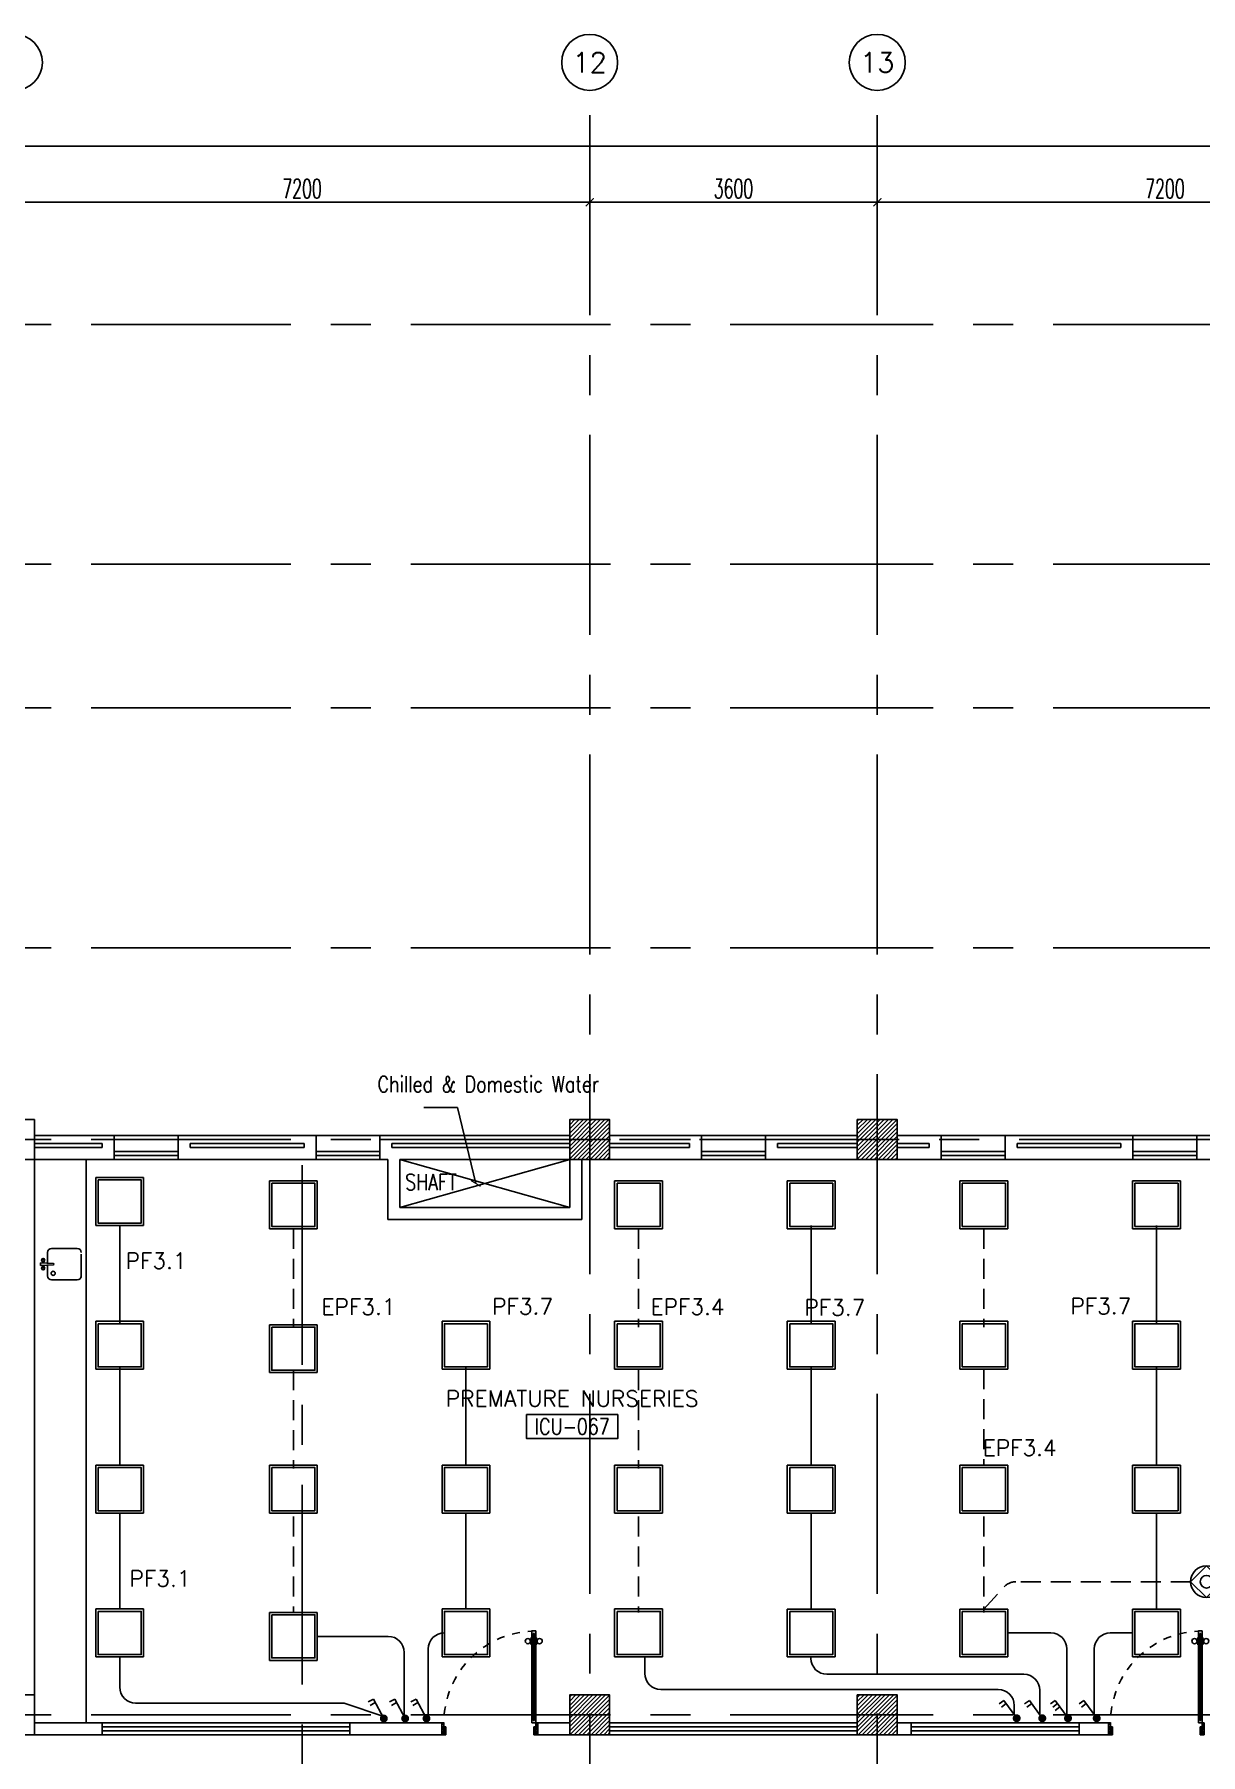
# Model space of a CAD drawing. Extents: x -0.3 to 91.9, y -1.1 to 78.4.
# Drawn here: x 59.64 to 74.24, y 56.87 to 78.4 of the extents above; entities that cross this region are included whole.
import ezdxf
from ezdxf.enums import TextEntityAlignment as Align

# ---------------------------------------------------------------- set-up
doc = ezdxf.new("R2010")
doc.units = 0
doc.header["$MEASUREMENT"] = 0
doc.header["$PDMODE"] = 34
for name, pattern in [('CENTER2', [1.125, 0.75, -0.125, 0.125, -0.125]), ('CENTERX2', [4, 2.5, -0.5, 0.5, -0.5]), ('HIDDEN', [0.375, 0.25, -0.125])]:
    doc.linetypes.add(name, pattern=pattern)
doc.layers.get('0').update_dxf_attribs({"linetype": 'CONTINUOUS'})
doc.layers.get('DEFPOINTS').update_dxf_attribs({"linetype": 'CONTINUOUS'})
for name, color, linetype in [('AX-CR', 11, 'CONTINUOUS'), ('AX-DIM', 11, 'CONTINUOUS'), ('AX-TXT', 2, 'CONTINUOUS'), ('AXES', 11, 'CENTERX2'), ('COL', 11, 'CONTINUOUS'), ('DOOR', 7, 'CONTINUOUS'), ('E-CLINE', 4, 'CONTINUOUS'), ('E-HLINE', 4, 'HIDDEN'), ('E-LEGEND', 4, 'CONTINUOUS'), ('E-LITE', 4, 'CONTINUOUS'), ('E-SWITCH', 4, 'CONTINUOUS'), ('E-TEXT', 4, 'CONTINUOUS'), ('HAT', 11, 'CONTINUOUS'), ('INSUL', 11, 'CONTINUOUS'), ('NON-MEDICAL', 11, 'CONTINUOUS'), ('RM-BOX', 11, 'CONTINUOUS'), ('RM-NAME', 11, 'CONTINUOUS'), ('RM-NO', 11, 'CONTINUOUS'), ('SHAFT', 11, 'CONTINUOUS'), ('SHAFTS', 11, 'CONTINUOUS'), ('WALL', 11, 'CONTINUOUS'), ('WIN', 7, 'CONTINUOUS')]:
    doc.layers.add(name, color=color, linetype=linetype)
doc.styles.add('ROMANS', font='ROMANS.shx', dxfattribs={"width": 0.6})
doc.dimstyles.new('STANDARD in', dxfattribs={"dimtxt": 0.24, "dimasz": 0.1, "dimexe": 0.07, "dimexo": 0.05, "dimgap": 0.05, "dimtad": 1, "dimdec": 0, "dimlfac": 1000, "dimzin": 0, "dimdsep": 46, "dimtxsty": 'ROMANS', "dimblk": 'ARCHTICK', "dimcen": 0.05, "dimdle": 0.05, "dimclrd": 7, "dimclre": 7, "dimclrt": 2, "dimadec": 0, "dimazin": 0, "dimtfac": 1, "dimtdec": 0, "dimtmove": 2, "dimatfit": 3, "dimldrblk": 'ARCHTICK', "dimfxl": 0, "dimtolj": 1, "dimtzin": 0, "dimarcsym": 0})

# ---------------------------------------------------------------- blocks, each defined once
blk = doc.blocks.new('*X65')
at = {"color": 0}
for p, q in [((84179, 169934), (84635, 170390)), ((84179, 169987), (84582, 170390)), ((84179, 170040), (84529, 170390)), ((84179, 170093), (84476, 170390)), ((84179, 170146), (84423, 170390)), ((84179, 170199), (84370, 170390)), ((84179, 170252), (84317, 170390)), ((84179, 170305), (84264, 170390)), ((84179, 170358), (84211, 170390)), ((84188, 169890), (84679, 170381)), ((84241, 169890), (84679, 170328)), ((84294, 169890), (84679, 170274)), ((84347, 169890), (84679, 170221)), ((84401, 169890), (84679, 170168)), ((84454, 169890), (84679, 170115)), ((84507, 169890), (84679, 170062)), ((84560, 169890), (84679, 170009)), ((84613, 169890), (84679, 169956)), ((84666, 169890), (84679, 169903))]:
    blk.add_line(p, q, dxfattribs=at)
blk = doc.blocks.new('*X64')
at = {"color": 0}
for p, q in [((80579, 169940), (81029, 170390)), ((80579, 169993), (80976, 170390)), ((80579, 170046), (80923, 170390)), ((80579, 170099), (80870, 170390)), ((80579, 170152), (80817, 170390)), ((80579, 170205), (80764, 170390)), ((80579, 170258), (80711, 170390)), ((80579, 170311), (80658, 170390)), ((80579, 170364), (80605, 170390)), ((80582, 169890), (81079, 170387)), ((80635, 169890), (81079, 170334)), ((80688, 169890), (81079, 170281)), ((80741, 169890), (81079, 170228)), ((80794, 169890), (81079, 170175)), ((80847, 169890), (81079, 170122)), ((80900, 169890), (81079, 170069)), ((80953, 169890), (81079, 170016)), ((81006, 169890), (81079, 169963)), ((81059, 169890), (81079, 169910))]:
    blk.add_line(p, q, dxfattribs=at)
blk = doc.blocks.new('*X63')
at = {"color": 0}
for p, q in [((80579, 177099), (81070, 177590)), ((80579, 177152), (81017, 177590)), ((80579, 177205), (80964, 177590)), ((80579, 177258), (80911, 177590)), ((80579, 177311), (80858, 177590)), ((80579, 177364), (80804, 177590)), ((80579, 177417), (80751, 177590)), ((80579, 177471), (80698, 177590)), ((80579, 177524), (80645, 177590)), ((80579, 177577), (80592, 177590)), ((80623, 177090), (81079, 177546)), ((80676, 177090), (81079, 177493)), ((80729, 177090), (81079, 177440)), ((80782, 177090), (81079, 177387)), ((80835, 177090), (81079, 177334)), ((80888, 177090), (81079, 177281)), ((80941, 177090), (81079, 177228)), ((80994, 177090), (81079, 177175)), ((81047, 177090), (81079, 177122))]:
    blk.add_line(p, q, dxfattribs=at)
blk = doc.blocks.new('*X62')
at = {"color": 0}
for p, q in [((84179, 177093), (84676, 177590)), ((84179, 177146), (84623, 177590)), ((84179, 177199), (84570, 177590)), ((84179, 177252), (84517, 177590)), ((84179, 177305), (84464, 177590)), ((84179, 177358), (84411, 177590)), ((84179, 177411), (84358, 177590)), ((84179, 177464), (84305, 177590)), ((84179, 177517), (84252, 177590)), ((84179, 177570), (84199, 177590)), ((84229, 177090), (84679, 177540)), ((84282, 177090), (84679, 177487)), ((84335, 177090), (84679, 177434)), ((84388, 177090), (84679, 177381)), ((84441, 177090), (84679, 177328)), ((84494, 177090), (84679, 177275)), ((84547, 177090), (84679, 177222)), ((84600, 177090), (84679, 177169)), ((84653, 177090), (84679, 177116))]:
    blk.add_line(p, q, dxfattribs=at)
blk = doc.blocks.new('AXU')
at = {"layer": 'AX-CR'}
blk.add_circle((0, 350), 350, dxfattribs=at)
at = {"layer": 'AX-TXT', "style": 'ROMANS'}
blk.add_attdef('AX', text='', height=250, dxfattribs=at).set_placement((0, 350), align=Align.MIDDLE)
blk = doc.blocks.new('_ARCHTICK')
at = {"color": 0, "linetype": 'ByBlock', "const_width": 0.15}
blk.add_lwpolyline([(-0.5, -0.5), (0.5, 0.5)], dxfattribs=at)
blk = doc.blocks.new('*D175')
at = {"layer": 'AX-DIM', "color": 7, "lineweight": -2, "ltscale": 0.3}
for p, q in [((66.54, 76.298), (70.24, 76.298)), ((66.59, 75.948), (66.59, 76.368)), ((70.19, 75.948), (70.19, 76.368))]:
    blk.add_line(p, q, dxfattribs=at)
at = {"layer": 'DEFPOINTS', "color": 0, "ltscale": 0.3}
for p in [(70.19, 76.298), (66.59, 75.898), (70.19, 75.898)]:
    blk.add_point(p, dxfattribs=at)
at = {"layer": 'AX-DIM', "color": 7, "lineweight": -2, "ltscale": 0.3, "xscale": 0.1, "yscale": 0.1, "zscale": 0.1, "rotation": 180}
blk.add_blockref('_ARCHTICK', (66.59, 76.298), dxfattribs=at)
at = {"layer": 'AX-DIM', "color": 7, "lineweight": -2, "ltscale": 0.3, "xscale": 0.1, "yscale": 0.1, "zscale": 0.1}
blk.add_blockref('_ARCHTICK', (70.19, 76.298), dxfattribs=at)
at = {"layer": 'AX-DIM', "color": 2, "ltscale": 0.3, "insert": (68.39, 76.468), "char_height": 0.24, "attachment_point": 5, "style": 'ROMANS'}
blk.add_mtext('\\A1;3600', dxfattribs=at)
blk = doc.blocks.new('COL50')
at = {"layer": 'COL'}
blk.add_lwpolyline([(-250, 250), (-250, -250), (250, -250), (250, 250)], close=True, dxfattribs=at)
blk = doc.blocks.new('*D176')
at = {"layer": 'AX-DIM', "color": 7, "lineweight": -2, "ltscale": 0.3}
for p, q in [((70.14, 76.298), (77.44, 76.298)), ((70.19, 76.348), (70.19, 76.368)), ((77.39, 76.348), (77.39, 76.368))]:
    blk.add_line(p, q, dxfattribs=at)
at = {"layer": 'DEFPOINTS', "color": 0, "ltscale": 0.3}
for p in [(70.19, 76.298), (77.39, 76.298), (77.39, 76.298)]:
    blk.add_point(p, dxfattribs=at)
at = {"layer": 'AX-DIM', "color": 7, "lineweight": -2, "ltscale": 0.3, "xscale": 0.1, "yscale": 0.1, "zscale": 0.1, "rotation": 180}
blk.add_blockref('_ARCHTICK', (70.19, 76.298), dxfattribs=at)
at = {"layer": 'AX-DIM', "color": 7, "lineweight": -2, "ltscale": 0.3, "xscale": 0.1, "yscale": 0.1, "zscale": 0.1}
blk.add_blockref('_ARCHTICK', (77.39, 76.298), dxfattribs=at)
at = {"layer": 'AX-DIM', "color": 2, "ltscale": 0.3, "insert": (73.79, 76.468), "char_height": 0.24, "attachment_point": 5, "style": 'ROMANS'}
blk.add_mtext('\\A1;7200', dxfattribs=at)
blk = doc.blocks.new('*D185')
at = {"layer": 'AX-DIM', "color": 7, "lineweight": -2, "ltscale": 0.3}
for p, q in [((9.9, 76.648), (9.9, 77.068)), ((85.309, 71.455), (85.309, 77.068)), ((9.85, 76.998), (85.359, 76.998))]:
    blk.add_line(p, q, dxfattribs=at)
at = {"layer": 'DEFPOINTS', "color": 0, "ltscale": 0.3}
for p in [(85.309, 76.998), (9.9, 76.598), (85.309, 71.405)]:
    blk.add_point(p, dxfattribs=at)
at = {"layer": 'AX-DIM', "color": 7, "lineweight": -2, "ltscale": 0.3, "xscale": 0.1, "yscale": 0.1, "zscale": 0.1, "rotation": 180}
blk.add_blockref('_ARCHTICK', (9.9, 76.998), dxfattribs=at)
at = {"layer": 'AX-DIM', "color": 7, "lineweight": -2, "ltscale": 0.3, "xscale": 0.1, "yscale": 0.1, "zscale": 0.1}
blk.add_blockref('_ARCHTICK', (85.309, 76.998), dxfattribs=at)
at = {"layer": 'AX-DIM', "color": 2, "ltscale": 0.3, "insert": (47.605, 77.168), "char_height": 0.24, "attachment_point": 5, "style": 'ROMANS'}
blk.add_mtext('\\A1;75409', dxfattribs=at)
blk = doc.blocks.new('*D157')
at = {"layer": 'AX-DIM', "color": 7, "lineweight": -2, "ltscale": 0.3}
for p, q in [((59.34, 76.298), (66.64, 76.298)), ((59.39, 75.948), (59.39, 76.368)), ((66.59, 75.948), (66.59, 76.368))]:
    blk.add_line(p, q, dxfattribs=at)
at = {"layer": 'DEFPOINTS', "color": 0, "ltscale": 0.3}
for p in [(66.59, 76.298), (59.39, 75.898), (66.59, 75.898)]:
    blk.add_point(p, dxfattribs=at)
at = {"layer": 'AX-DIM', "color": 7, "lineweight": -2, "ltscale": 0.3, "xscale": 0.1, "yscale": 0.1, "zscale": 0.1, "rotation": 180}
blk.add_blockref('_ARCHTICK', (59.39, 76.298), dxfattribs=at)
at = {"layer": 'AX-DIM', "color": 7, "lineweight": -2, "ltscale": 0.3, "xscale": 0.1, "yscale": 0.1, "zscale": 0.1}
blk.add_blockref('_ARCHTICK', (66.59, 76.298), dxfattribs=at)
at = {"layer": 'AX-DIM', "color": 2, "ltscale": 0.3, "insert": (62.99, 76.468), "char_height": 0.24, "attachment_point": 5, "style": 'ROMANS'}
blk.add_mtext('\\A1;7200', dxfattribs=at)
blk = doc.blocks.new('*D158')
at = {"layer": 'AX-DIM', "color": 7, "lineweight": -2, "ltscale": 0.3}
for p, q in [((66.54, 76.298), (70.24, 76.298)), ((66.59, 75.948), (66.59, 76.368)), ((70.19, 75.948), (70.19, 76.368))]:
    blk.add_line(p, q, dxfattribs=at)
at = {"layer": 'DEFPOINTS', "color": 0, "ltscale": 0.3}
for p in [(70.19, 76.298), (66.59, 75.898), (70.19, 75.898)]:
    blk.add_point(p, dxfattribs=at)
at = {"layer": 'AX-DIM', "color": 7, "lineweight": -2, "ltscale": 0.3, "xscale": 0.1, "yscale": 0.1, "zscale": 0.1, "rotation": 180}
blk.add_blockref('_ARCHTICK', (66.59, 76.298), dxfattribs=at)
at = {"layer": 'AX-DIM', "color": 7, "lineweight": -2, "ltscale": 0.3, "xscale": 0.1, "yscale": 0.1, "zscale": 0.1}
blk.add_blockref('_ARCHTICK', (70.19, 76.298), dxfattribs=at)
at = {"layer": 'AX-DIM', "color": 2, "ltscale": 0.3, "insert": (68.39, 76.468), "char_height": 0.24, "attachment_point": 5, "style": 'ROMANS'}
blk.add_mtext('\\A1;3600', dxfattribs=at)
blk = doc.blocks.new('RM1')
at = {"layer": 'RM-BOX'}
blk.add_lwpolyline([(570, -200), (-570, -200), (-570, -500), (570, -500)], close=True, dxfattribs=at)
at = {"layer": 'RM-NAME', "style": 'ROMANS'}
for tag, p in [('ROOMNAME1', (0, 324)), ('ROOMNAME2', (0, 0))]:
    blk.add_attdef(tag, text='', height=200, dxfattribs=at).set_placement(p, align=Align.MIDDLE)
at = {"layer": 'RM-NO', "style": 'ROMANS', "width": 0.8}
blk.add_attdef('ROOMNO', text='', height=200, dxfattribs=at).set_placement((0, -350), align=Align.MIDDLE)
blk = doc.blocks.new('DOOR100')
at = {"layer": 'DOOR', "color": 0, "linetype": 'ByBlock'}
for p, q in [((-25, 1300), (-75, 1300)), ((-75, 1300), (-25, 1300)), ((-75, 1250), (-75, 1300)), ((-25, 1250), (-25, 1300)), ((-82, 1205), (-91, 1205)), ((-91, 1205), (-91, 1140)), ((-82, 1140), (-91, 1140)), ((-75, 1218), (-82, 1218)), ((-82, 1128), (-82, 1218)), ((-82, 1205), (-82, 1140)), ((-75, 1128), (-82, 1128)), ((-58, 1250), (-75, 1250)), ((-42, 1270), (-58, 1270)), ((-58, 1250), (-58, 1270)), ((-42, 1250), (-42, 1270)), ((-25, 1250), (-42, 1250)), ((-25, 1218), (-18, 1218)), ((-25, 1128), (-18, 1128)), ((-18, 1128), (-18, 1218)), ((-18, 1205), (-9, 1205)), ((-18, 1205), (-18, 1140)), ((-18, 1140), (-9, 1140)), ((-9, 1205), (-9, 1140)), ((-1200, 0), (-1200, 150)), ((-1200, 150), (-1175, 150)), ((-1200, 150), (-1200, 0)), ((-1150, 0), (-1200, 0)), ((-1175, 150), (-1175, 100)), ((-1175, 100), (-1150, 100)), ((-1150, 100), (-1150, 0)), ((-75, 200), (-58, 200)), ((-75, 150), (-75, 200)), ((-75, 150), (-25, 150)), ((-58, 200), (-58, 180)), ((-58, 180), (-42, 180)), ((-50, 100), (-50, 0)), ((-25, 100), (-50, 100)), ((-50, 0), (0, 0)), ((-42, 200), (-25, 200)), ((-42, 180), (-42, 200)), ((-25, 200), (-25, 150)), ((0, 150), (-25, 150)), ((-25, 150), (-25, 100)), ((0, 150), (0, 0))]:
    blk.add_line(p, q, dxfattribs=at)
at = {"layer": 'DOOR', "linetype": 'ByBlock'}
for p, q in [((-75, 1250), (-75, 200)), ((-58, 200), (-58, 1250)), ((-42, 200), (-42, 1250)), ((-25, 200), (-25, 1250)), ((0, 0), (0, 150))]:
    blk.add_line(p, q, dxfattribs=at)
at = {"layer": 'DOOR', "color": 9, "linetype": 'ByBlock'}
for p, q in [((-1150, 0), (-1200, 114)), ((-1150, 0), (-1200, 40)), ((-1150, 0), (-1163, 100)), ((-50, 0), (0, 114)), ((-50, 0), (-37, 100)), ((-50, 0), (0, 40))]:
    blk.add_line(p, q, dxfattribs=at)
at = {"layer": 'DOOR', "color": 0, "linetype": 'ByBlock'}
for centre in [(-124, 1173), (24, 1173)]:
    blk.add_circle(centre, 32.4, dxfattribs=at)
at = {"layer": 'DOOR', "linetype": 'HIDDEN', "ltscale": 0.5}
blk.add_arc((-25, 150), 1150, 90, 180.0001, dxfattribs=at)
at = {"layer": 'DOOR', "color": 9, "linetype": 'ByBlock'}
for centre, radius, start, end in [((-1150, 0), 154, 103.7142, 108.8947), ((-1150, 0), 134, 100.72, 111.8402), ((-1150, 0), 94.4, 90, 121.9818), ((-1150, 0), 74.4, 90, 132.2236), ((-1150, 0), 54.4, 90, 156.7926), ((-1150, 0), 34.4, 90, 180), ((-1150, 0), 14.4, 90, 180), ((-50, 0), 94.4, 58.0182, 90), ((-50, 0), 74.4, 47.7764, 90), ((-50, 0), 54.4, 23.2074, 90), ((-50, 0), 34.4, 0, 90), ((-50, 0), 14.4, 0, 90), ((-50, 0), 134, 68.1598, 79.28), ((-50, 0), 114, 64.0838, 77.3774), ((-50, 0), 154, 71.1053, 76.2858)]:
    blk.add_arc(centre, radius, start, end, dxfattribs=at)
blk = doc.blocks.new('L42')
at = {"layer": 'E-LITE'}
for p, q in [((0.3, 0.3), (-0.3, 0.3)), ((-0.3, 0.3), (-0.3, -0.3)), ((0.3, -0.3), (0.3, 0.3)), ((-0.3, -0.3), (0.3, -0.3))]:
    blk.add_line(p, q, dxfattribs=at)
at = {"layer": 'E-LITE', "color": 8}
blk.add_lwpolyline([(-0.27, 0.27), (-0.27, -0.27), (0.27, -0.27), (0.27, 0.27)], close=True, dxfattribs=at)
blk = doc.blocks.new('2G1W')
for p, q in [((0, 0), (0.55, 0)), ((0.45, 0), (0.45, -0.15)), ((0.55, 0), (0.55, -0.15))]:
    blk.add_line(p, q)
at = {"const_width": 0.1}
blk.add_lwpolyline([(-0.05, 0, 1), (0.05, 0, 1)], format="xyb", close=True, dxfattribs=at)
blk = doc.blocks.new('NL')
at = {"layer": 'E-LEGEND'}
blk.add_line((0, -193), (25, -193), dxfattribs=at)
at = {"layer": 'E-LITE'}
for p, q in [((0, 5), (0, 203)), ((25, 203), (0, 203)), ((0, 5), (0, -193)), ((25, 5), (25, 203)), ((25, 5), (25, -193))]:
    blk.add_line(p, q, dxfattribs=at)
at = {"layer": 'E-LITE', "color": 2}
blk.add_line((201, 5), (25, 5), dxfattribs=at)
at = {"layer": 'E-LITE', "color": 5}
blk.add_circle((398, 5), 198, dxfattribs=at)
at = {"layer": 'E-SWITCH', "color": 2}
for p, q in [((201, 5), (398, 203)), ((398, -193), (201, 5)), ((398, 203), (596, 5)), ((596, 5), (398, -193))]:
    blk.add_line(p, q, dxfattribs=at)
at = {"layer": 'E-SWITCH'}
blk.add_circle((398, 5), 78.5, dxfattribs=at)

msp = doc.modelspace()

# ---------------------------------------------------------------- linework, layer by layer
at = {"layer": 'AX-DIM'}
for p, q in [((66.63, 76.2984), (65.79, 76.2984)), ((70.11, 76.2984), (71.0915, 76.2984))]:
    msp.add_line(p, q, dxfattribs=at)
at = {"layer": 'AXES'}
for p, q in [((66.59, -1.1143), (66.59, 77.6984)), ((66.59, -1.1143), (66.59, 77.6984)), ((70.19, -1.1143), (70.19, 77.6984)), ((70.19, -1.1143), (70.19, 77.6984)), ((0.35, 74.77), (68.39, 74.77)), ((68.39, 74.77), (84.59, 74.77)), ((0.35, 71.77), (68.39, 71.77)), ((68.39, 71.77), (84.59, 71.77)), ((0.35, 69.97), (68.39, 69.97)), ((68.39, 69.97), (84.59, 69.97)), ((0.35, 66.97), (68.39, 66.97)), ((68.39, 66.97), (84.59, 66.97)), ((0.35, 64.57), (68.39, 64.57)), ((62.99, 5.75), (62.99, 64.57)), ((63.965, 64.57), (91.1596, 64.57)), ((0.35, 57.37), (68.39, 57.37)), ((68.39, 57.37), (84.61, 57.37))]:
    msp.add_line(p, q, dxfattribs=at)
at = {"layer": 'COL'}
for points in [[(59.14, 64.32), (59.14, 64.82), (59.64, 64.82), (59.64, 64.32)], [(66.34, 64.32), (66.34, 64.82), (66.84, 64.82), (66.84, 64.32)], [(66.34, 64.32), (66.34, 64.82), (66.84, 64.82), (66.84, 64.32)], [(69.94, 64.32), (69.94, 64.82), (70.44, 64.82), (70.44, 64.32)]]:
    msp.add_lwpolyline(points, close=True, dxfattribs=at)
at = {"layer": 'E-CLINE', "color": 4, "linetype": 'ByBlock'}
for p, q in [((60.7075, 63.495), (60.7075, 62.265)), ((69.3632, 63.4948), (69.3632, 62.2648)), ((73.6846, 63.4948), (73.6846, 62.2648)), ((60.7075, 61.725), (60.7075, 60.495)), ((65.0418, 61.7253), (65.0418, 60.4953)), ((69.3632, 61.7248), (69.3632, 60.4948)), ((73.6846, 61.7248), (73.6846, 60.4948)), ((60.7075, 59.895), (60.7075, 58.695)), ((65.0418, 59.8953), (65.0418, 58.6953)), ((69.3632, 59.8948), (69.3632, 58.6948)), ((73.6846, 59.8948), (73.6846, 58.6948))]:
    msp.add_line(p, q, dxfattribs=at)
at = {"layer": 'E-HLINE', "color": 4}
for p, q in [((62.8811, 63.4523), (62.8811, 62.2223)), ((67.2025, 63.4522), (67.2025, 62.2222)), ((71.5239, 63.4519), (71.5239, 62.2219)), ((62.8811, 61.6823), (62.8811, 60.4523)), ((67.2025, 61.6822), (67.2025, 60.4522)), ((71.5239, 61.6948), (71.5239, 60.4948)), ((62.8811, 59.8523), (62.8811, 58.6523)), ((67.2025, 59.8522), (67.2025, 58.6522)), ((71.5239, 59.8519), (71.5239, 58.6519)), ((74.1122, 59.0359), (71.9247, 59.0359)), ((71.5239, 58.6948), (71.7773, 58.9711))]:
    msp.add_line(p, q, dxfattribs=at)
msp.add_arc((71.9247, 58.8359), 0.2, 90, 137.47453, dxfattribs=at)
at = {"layer": 'E-SWITCH', "color": 4}
for p, q in [((63.1811, 58.3521), (64.0687, 58.3521)), ((71.8239, 58.395), (72.3625, 58.395)), ((73.3846, 58.395), (73.1059, 58.395)), ((64.2687, 57.3469), (64.2687, 58.1521)), ((64.5696, 57.3368), (64.5696, 58.195)), ((72.5625, 57.348), (72.5625, 58.195)), ((72.9059, 57.37), (72.9059, 58.195)), ((60.7075, 58.095), (60.7075, 57.7175)), ((67.2813, 58.095), (67.2813, 57.8886)), ((69.3596, 58.0764), (69.3595, 58.095)), ((67.4813, 57.6886), (71.7043, 57.6886)), ((72.0248, 57.8775), (69.5595, 57.8775)), ((63.5158, 57.5175), (60.9075, 57.5175)), ((64.0136, 57.3499), (63.5158, 57.5175)), ((71.9043, 57.37), (71.9043, 57.4886)), ((72.2248, 57.37), (72.2248, 57.6775))]:
    msp.add_line(p, q, dxfattribs=at)
at = {"layer": 'E-SWITCH', "color": 4, "linetype": 'CENTER2'}
for p, q in [((72.4173, 57.5515), (72.3562, 57.5079)), ((72.4463, 57.5108), (72.3853, 57.4672)), ((72.577, 57.3276), (72.4173, 57.5515)), ((72.4754, 57.4701), (72.4143, 57.4265))]:
    msp.add_line(p, q, dxfattribs=at)
at = {"layer": 'E-SWITCH', "color": 4}
for centre, start, end in [((64.0687, 58.1521), 0, 90), ((64.7696, 58.195), 90, 180), ((72.3625, 58.195), 0, 90), ((73.1059, 58.195), 90, 180), ((69.5595, 58.0775), 180.30799, 270), ((60.9075, 57.7175), 180, 270), ((67.4813, 57.8886), 180, 270), ((71.7043, 57.4886), 0, 90), ((72.0248, 57.6775), 0, 90)]:
    msp.add_arc(centre, 0.2, start, end, dxfattribs=at)
at = {"layer": 'INSUL'}
for p, q in [((59.64, 64.52), (60.49, 64.52)), ((59.64, 64.47), (60.49, 64.47)), ((60.49, 64.52), (60.49, 64.47)), ((63.015, 64.52), (61.59, 64.52)), ((61.59, 64.52), (61.59, 64.47)), ((63.015, 64.47), (61.59, 64.47)), ((63.015, 64.52), (63.015, 64.47)), ((64.115, 64.52), (66.34, 64.52)), ((64.115, 64.52), (64.115, 64.47)), ((64.115, 64.52), (66.34, 64.52)), ((64.115, 64.52), (64.115, 64.47)), ((64.115, 64.47), (66.34, 64.47)), ((64.115, 64.47), (66.34, 64.47)), ((66.84, 64.52), (67.84, 64.52)), ((66.84, 64.47), (67.84, 64.47)), ((67.84, 64.52), (67.84, 64.47)), ((67.84, 64.52), (67.84, 64.47)), ((68.94, 64.52), (68.94, 64.47)), ((68.94, 64.52), (69.94, 64.52)), ((68.94, 64.52), (68.94, 64.47)), ((68.94, 64.52), (69.94, 64.52)), ((68.94, 64.47), (69.94, 64.47)), ((68.94, 64.47), (69.94, 64.47)), ((69.59, 64.52), (69.94, 64.52)), ((69.59, 64.52), (69.94, 64.52)), ((69.59, 64.47), (69.94, 64.47)), ((69.59, 64.47), (69.94, 64.47)), ((70.84, 64.52), (70.44, 64.52)), ((70.84, 64.47), (70.44, 64.47)), ((70.84, 64.52), (70.84, 64.47)), ((70.84, 64.52), (70.84, 64.47)), ((71.94, 64.52), (71.94, 64.47)), ((73.24, 64.52), (71.94, 64.52)), ((73.24, 64.47), (71.94, 64.47)), ((73.24, 64.52), (73.24, 64.47))]:
    msp.add_line(p, q, dxfattribs=at)
at = {"layer": 'NON-MEDICAL'}
for p, q in [((60.29, 57.27), (60.29, 64.32)), ((59.8058, 63.0198), (59.8058, 63.1563)), ((59.8557, 63.2062), (60.1768, 63.2062)), ((60.2267, 63.1355), (60.2267, 62.8426)), ((59.7176, 63.0259), (59.8729, 63.0198)), ((59.7176, 62.9938), (59.7176, 63.0259)), ((59.7176, 62.9938), (59.8729, 62.9999)), ((59.8058, 62.8634), (59.8058, 62.9999)), ((60.1768, 62.8135), (59.8557, 62.8135))]:
    msp.add_line(p, q, dxfattribs=at)
for centre, radius in [((59.7487, 63.0596), 0.0217), ((59.7487, 63.0596), 0.014), ((59.7487, 62.9601), 0.0217), ((59.7487, 62.9601), 0.014), ((59.8753, 62.8954), 0.0255)]:
    msp.add_circle(centre, radius, dxfattribs=at)
for centre, radius, start, end in [((59.8557, 63.1563), 0.0499, 90, 180), ((60.1768, 63.1563), 0.0499, 0, 90), ((59.8557, 62.8634), 0.0499, 180, 270), ((59.8729, 63.0098), 0.00997, 270, 90), ((60.1768, 62.8634), 0.0499, 270, 0)]:
    msp.add_arc(centre, radius, start, end, dxfattribs=at)
at = {"layer": 'SHAFT', "linetype": 'ByBlock'}
for p, q in [((66.34, 63.72), (64.215, 64.32)), ((64.215, 63.72), (66.34, 64.32))]:
    msp.add_line(p, q, dxfattribs=at)
at = {"layer": 'WALL'}
for p, q in [((59.64, 64.62), (60.64, 64.62)), ((60.64, 64.62), (60.64, 64.32)), ((63.165, 64.62), (61.44, 64.62)), ((61.44, 64.62), (61.44, 64.32)), ((63.165, 64.62), (63.165, 64.32)), ((66.34, 64.62), (63.965, 64.62)), ((63.965, 64.62), (63.965, 64.32)), ((66.34, 64.62), (63.965, 64.62)), ((66.84, 64.62), (67.99, 64.62)), ((67.99, 64.62), (67.99, 64.32)), ((68.79, 64.62), (69.94, 64.62)), ((68.79, 64.62), (68.79, 64.32)), ((70.79, 64.62), (70.44, 64.62)), ((70.99, 64.62), (70.44, 64.62)), ((70.79, 64.62), (70.44, 64.62)), ((70.99, 64.62), (70.99, 64.32)), ((71.79, 64.62), (71.79, 64.32)), ((73.39, 64.62), (71.79, 64.62)), ((73.39, 64.62), (73.39, 64.32)), ((74.19, 64.62), (77.14, 64.62)), ((74.19, 64.62), (74.19, 64.32)), ((59.64, 57.27), (59.64, 64.32)), ((59.64, 64.32), (60.64, 64.32)), ((63.165, 64.32), (61.44, 64.32)), ((64.065, 64.32), (63.965, 64.32)), ((64.065, 64.32), (63.965, 64.32)), ((64.065, 64.32), (64.065, 63.57)), ((66.34, 64.32), (64.215, 64.32)), ((66.34, 64.32), (64.215, 64.32)), ((64.215, 64.32), (64.215, 63.72)), ((66.34, 64.32), (66.34, 63.72)), ((66.49, 64.32), (66.49, 63.57)), ((66.84, 64.32), (67.99, 64.32)), ((68.79, 64.32), (70.99, 64.32)), ((69.59, 64.32), (69.94, 64.32)), ((73.39, 64.32), (71.79, 64.32)), ((74.19, 64.32), (74.765, 64.32)), ((66.34, 63.72), (64.215, 63.72)), ((66.49, 63.57), (64.065, 63.57))]:
    msp.add_line(p, q, dxfattribs=at)
at = {"layer": 'WALL', "linetype": 'ByBlock'}
for p, q in [((60.49, 57.27), (59.64, 57.27)), ((60.49, 57.12), (60.49, 57.27)), ((63.59, 57.27), (64.74, 57.27)), ((63.59, 57.27), (63.59, 57.12)), ((64.74, 57.27), (64.74, 57.12)), ((65.94, 57.27), (65.94, 57.12)), ((65.94, 57.27), (66.34, 57.27)), ((65.94, 57.27), (65.94, 57.12)), ((66.84, 57.12), (66.84, 57.27)), ((69.94, 57.12), (69.94, 57.27)), ((70.44, 57.27), (70.6152, 57.27)), ((70.6152, 57.12), (70.6152, 57.27)), ((72.7152, 57.27), (73.0832, 57.27)), ((72.7152, 57.12), (72.7152, 57.27)), ((73.0832, 57.27), (73.0832, 57.12)), ((59.64, 57.12), (60.49, 57.12)), ((63.59, 57.12), (64.74, 57.12)), ((65.94, 57.12), (66.34, 57.12)), ((70.44, 57.12), (70.6152, 57.12)), ((72.7152, 57.12), (73.0832, 57.12))]:
    msp.add_line(p, q, dxfattribs=at)
at = {"layer": 'WALL', "linetype": 'ByBlock', "ltscale": 0.3}
for points in [[(59.14, 64.82), (59.64, 64.82), (59.64, 64.32), (59.14, 64.32)], [(66.84, 64.82), (66.34, 64.82), (66.34, 64.32), (66.84, 64.32)], [(70.44, 64.82), (69.94, 64.82), (69.94, 64.32), (70.44, 64.32)], [(59.64, 57.62), (59.14, 57.62), (59.14, 57.12), (59.64, 57.12)], [(66.84, 57.62), (66.34, 57.62), (66.34, 57.12), (66.84, 57.12)], [(70.44, 57.12), (69.94, 57.12), (69.94, 57.62), (70.44, 57.62)]]:
    msp.add_lwpolyline(points, close=True, dxfattribs=at)
at = {"layer": 'WIN'}
for p, q in [((60.64, 64.62), (61.44, 64.62)), ((63.165, 64.62), (63.965, 64.62)), ((67.99, 64.62), (68.79, 64.62)), ((71.79, 64.62), (70.99, 64.62)), ((71.0915, 64.62), (70.99, 64.62)), ((74.19, 64.62), (73.39, 64.62)), ((60.64, 64.42), (61.44, 64.42)), ((60.64, 64.37), (61.44, 64.37)), ((63.165, 64.42), (63.965, 64.42)), ((63.165, 64.37), (63.965, 64.37)), ((67.99, 64.42), (68.79, 64.42)), ((67.99, 64.37), (68.79, 64.37)), ((71.79, 64.42), (70.99, 64.42)), ((71.79, 64.37), (70.99, 64.37)), ((74.19, 64.42), (73.39, 64.42)), ((74.19, 64.37), (73.39, 64.37)), ((60.64, 64.32), (61.44, 64.32)), ((63.165, 64.32), (63.965, 64.32)), ((67.99, 64.32), (68.79, 64.32)), ((71.79, 64.32), (70.99, 64.32)), ((74.19, 64.32), (73.39, 64.32))]:
    msp.add_line(p, q, dxfattribs=at)
at = {"layer": 'WIN', "linetype": 'ByBlock'}
for p, q in [((63.59, 57.27), (60.49, 57.27)), ((66.84, 57.27), (69.94, 57.27)), ((70.6152, 57.27), (72.7152, 57.27)), ((63.59, 57.22), (60.49, 57.22)), ((60.49, 57.17), (63.59, 57.17)), ((60.49, 57.12), (63.59, 57.12)), ((66.84, 57.22), (69.94, 57.22)), ((66.84, 57.17), (69.94, 57.17)), ((66.84, 57.12), (69.94, 57.12)), ((70.6152, 57.22), (72.7152, 57.22)), ((70.6152, 57.17), (72.7152, 57.17)), ((70.6152, 57.12), (72.7152, 57.12))]:
    msp.add_line(p, q, dxfattribs=at)

# ---------------------------------------------------------------- block references
at = {"layer": 'AXES', "xscale": 0.0009999999892897904, "yscale": 0.000999999996565748, "zscale": 0.001}
for p, values in [((59.39, 77.6984), {'AX': '11'}), ((66.59, 77.6984), {'AX': '12'}), ((66.59, 77.6984), {'AX': '12'}), ((70.19, 77.6984), {'AX': '13'}), ((70.19, 77.6984), {'AX': '13'})]:
    msp.add_blockref('AXU', p, dxfattribs=at).add_auto_attribs(values)
at = {"layer": 'COL', "xscale": 0.0009999999892897904, "yscale": 0.000999999996565748, "zscale": 0.001}
for p in [(66.59, 57.37), (70.19, 57.37)]:
    msp.add_blockref('COL50', p, dxfattribs=at)
at = {"layer": 'DOOR', "xscale": 0.0009999999892897904, "yscale": 0.000999999996565748, "zscale": 0.001}
for p in [(65.94, 57.12), (74.2832, 57.12)]:
    msp.add_blockref('DOOR100', p, dxfattribs=at)
at = {"layer": 'E-LITE'}
for p in [(60.7075, 63.795), (62.8811, 63.7523), (67.2025, 63.7522), (69.3632, 63.7519), (71.5239, 63.7519), (60.7075, 61.995), (62.8811, 61.9523), (67.2025, 61.9951), (69.3632, 61.9948), (71.5239, 61.9948), (60.7075, 60.195), (62.8811, 60.1951), (67.2025, 60.1951), (69.3632, 60.1948), (71.5239, 60.1948), (60.7075, 58.395), (62.8811, 58.3523), (67.2025, 58.3951), (69.3632, 58.3948), (71.5239, 58.3948)]:
    msp.add_blockref('L42', p, dxfattribs=at)
at = {"layer": 'E-LITE', "xscale": -1}
for p in [(73.6846, 63.752), (65.0418, 61.9953), (73.6846, 61.9948), (65.0418, 60.1953), (73.6846, 60.1948), (65.0418, 58.3953), (73.6846, 58.3948)]:
    msp.add_blockref('L42', p, dxfattribs=at)
at = {"layer": 'E-SWITCH', "color": 4, "xscale": -0.0009999999892897904, "yscale": 0.0009999999892897904, "zscale": 0.001}
msp.add_blockref('NL', (74.7082, 59.0309), dxfattribs=at)
at = {"layer": 'E-SWITCH', "color": 4, "xscale": -0.5, "yscale": 0.5, "zscale": 0.5, "rotation": 298.3403920028848}
for p in [(64.0136, 57.3249), (64.2806, 57.3249), (64.5476, 57.3249)]:
    msp.add_blockref('2G1W', p, dxfattribs=at)
at = {"layer": 'E-SWITCH', "color": 4, "linetype": 'CENTER2', "xscale": -0.4999999999888666, "yscale": 0.5, "zscale": 0.5, "rotation": 305.5130940147948}
for p in [(71.9345, 57.3276), (72.255, 57.3276), (72.577, 57.3276), (72.9362, 57.3276)]:
    msp.add_blockref('2G1W', p, dxfattribs=at)
at = {"layer": 'HAT', "xscale": 0.0009999999892897904, "yscale": 0.000999999996565748, "zscale": 0.001}
for name in ['*X63', '*X62', '*X64', '*X65']:
    msp.add_blockref(name, (-14.2392, -112.7697), dxfattribs=at)
at = {"layer": 'RM-NAME', "xscale": 0.0009999999892897904, "yscale": 0.000999999996565748, "zscale": 0.001}
msp.add_blockref('RM1', (66.3714, 61.3278), dxfattribs=at).add_auto_attribs({'ROOMNO': 'ICU-067', 'ROOMNAME2': 'PREMATURE NURSERIES'})

# ---------------------------------------------------------------- texts
at = {"layer": 'E-TEXT', "color": 4, "style": 'ROMANS'}
for s, p in [('PF3.1', (60.7819, 62.9528)), ('EPF3.1', (63.2342, 62.3767)), ('PF3.7', (65.3696, 62.382)), ('EPF3.4', (67.3527, 62.3768)), ('  PF3.7', (69.0031, 62.3672)), ('  PF3.7', (72.3327, 62.3849)), (' EPF3.4', (71.3722, 60.6127)), ('PF3.1', (60.8313, 58.9756))]:
    msp.add_text(s, height=0.2, dxfattribs=at).set_placement(p)
at = {"layer": 'RM-NAME', "style": 'ROMANS', "width": 0.8}
msp.add_text('SHAFT', height=0.2, dxfattribs=at).set_placement((64.604, 64.0376), align=Align.MIDDLE)
at = {"layer": 'SHAFTS', "style": 'ROMANS', "width": 0.8}
msp.add_text('Chilled & Domestic Water', height=0.2, dxfattribs=at).set_placement((65.321, 65.2671), align=Align.MIDDLE)

# ---------------------------------------------------------------- dimensions: what is measured, and where the dimension line sits
at = {"layer": 'AX-DIM'}
for base, p1, p2, picture, middle in [((85.3092, 76.9984), (9.9, 76.5984), (85.3092, 71.4052), '*D185', (47.6046, 77.1684)), ((66.59, 76.2984), (59.39, 75.8984), (66.59, 75.8984), '*D157', (62.99, 76.4684)), ((70.19, 76.2984), (66.59, 75.8984), (70.19, 75.8984), '*D175', (68.39, 76.4684)), ((70.19, 76.2984), (66.59, 75.8984), (70.19, 75.8984), '*D158', (68.39, 76.4684)), ((77.39, 76.2984), (70.19, 76.2984), (77.39, 76.2984), '*D176', (73.79, 76.4684))]:
    dim = msp.add_linear_dim(base=base, p1=p1, p2=p2, dimstyle='STANDARD in', dxfattribs=at)
    dim.commit()
    dim.dimension.update_dxf_attribs({"geometry": picture, "text_midpoint": middle})

# ---------------------------------------------------------------- leaders
at = {"layer": 'SHAFT', "color": 6, "linetype": 'ByBlock', "ltscale": 0.3}
msp.add_leader([(65.165, 64.02), (64.9349, 64.9686), (64.5153, 64.9686)], dimstyle='STANDARD in', dxfattribs=at)

doc.saveas('drawing.dxf')
